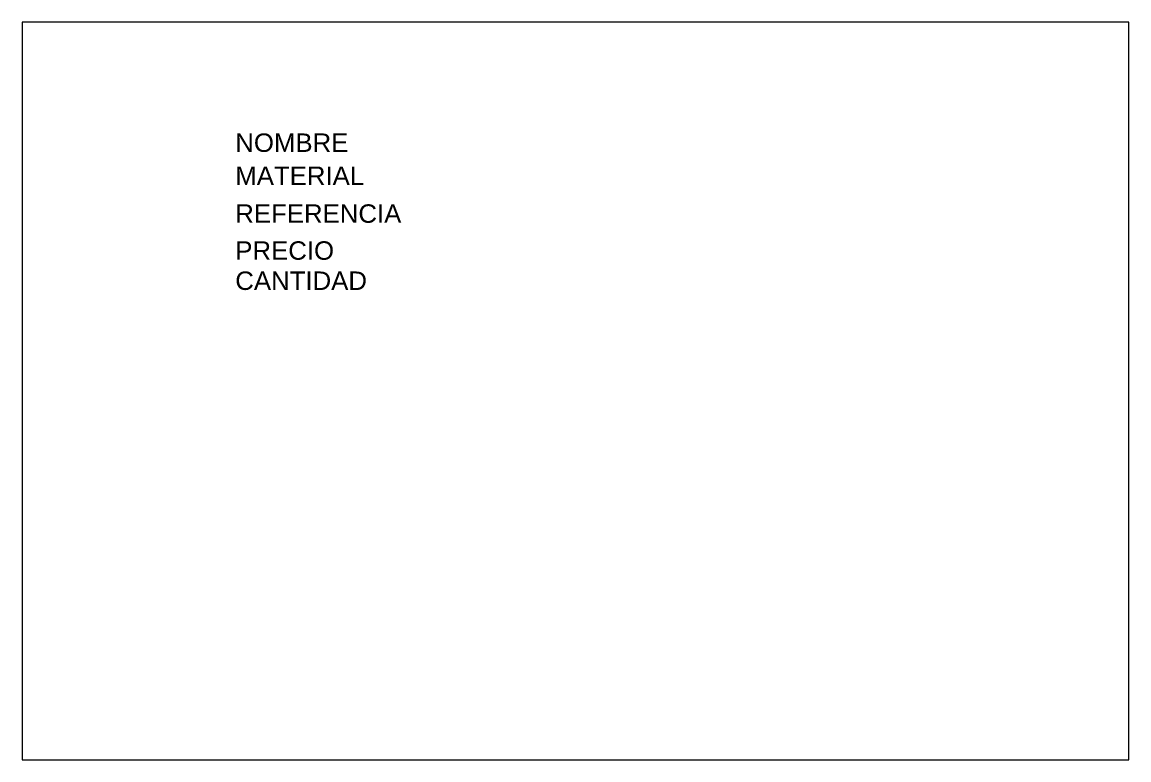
# Model space of a CAD drawing. Header units: centimetres. Extents: x 0 to 150, y 0 to 100.
import ezdxf

# ---------------------------------------------------------------- set-up
doc = ezdxf.new("R2010")
doc.units = ezdxf.units.CM
doc.styles.get("Standard").update_dxf_attribs({"font": 'arial.ttf'})

msp = doc.modelspace()

# ---------------------------------------------------------------- linework, layer by layer
msp.add_lwpolyline([(0, 0), (150, 0), (150, 100), (0, 100)], close=True)

# ---------------------------------------------------------------- texts
at = {"flags": 1}
for tag, p, s in [('NOMBRE', (28.89, 82.41), 'MESA'), ('MATERIAL', (28.89, 77.93), 'MADERA'), ('REFERENCIA', (28.89, 72.8), 'MESA_MADERA'), ('PRECIO', (28.89, 67.79), '80000'), ('CANTIDAD', (28.89, 63.7), '1')]:
    msp.add_attdef(tag, p, s, height=2.5, dxfattribs=at)

doc.saveas('drawing.dxf')
